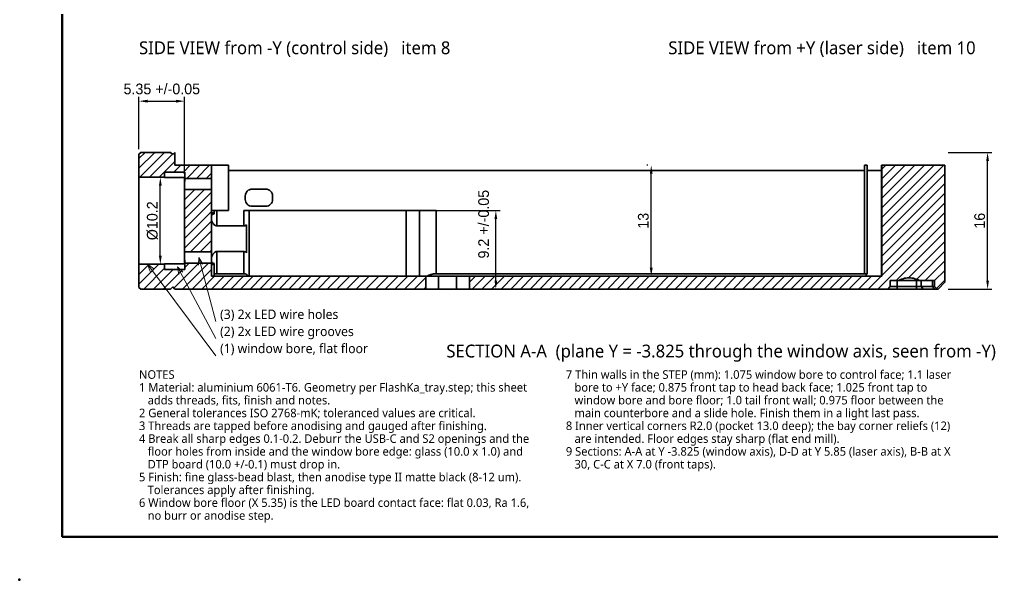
# Model space of a CAD drawing. Header units: millimetres. Extents: x 0 to 420, y 0 to 297.
# Drawn here: x 0 to 228, y 0 to 131.1 of the extents above; entities that cross this region are included whole.
import ezdxf

# ---------------------------------------------------------------- set-up
doc = ezdxf.new("R2010")
doc.units = ezdxf.units.MM
for name, color, linetype, lineweight in [('BORDER', 7, 'Continuous', 50), ('DIM', 5, 'Continuous', 13), ('HATCH', 8, 'Continuous', 9), ('TEXT', 7, 'Continuous', 18), ('VISIBLE', 7, 'Continuous', 35)]:
    doc.layers.add(name, color=color, linetype=linetype, lineweight=lineweight)
doc.styles.add('OpenSans', font='OpenSans-Regular.ttf')
doc.dimstyles.new('FK', dxfattribs={"dimtxt": 2.5, "dimasz": 2, "dimexe": 1, "dimexo": 0.8, "dimgap": 0.6, "dimtad": 1, "dimdec": 3, "dimlfac": 0.5, "dimdsep": 46, "dimcen": 2.5, "dimclrd": 5, "dimclre": 5, "dimclrt": 7, "dimazin": 3, "dimtfac": 1, "dimtmove": 0, "dimatfit": 3})

msp = doc.modelspace()

# ---------------------------------------------------------------- linework, layer by layer
at = {"layer": 'BORDER'}
msp.add_lwpolyline([(10, 10), (410, 10), (410, 287), (10, 287)], close=True, dxfattribs=at)
msp.add_point((0, 0), dxfattribs=at)
at = {"layer": 'DIM'}
for p, q in [((42, 75.4), (41.9291, 73.6014)), ((42, 75.4), (46, 60.4)), ((42, 75.4), (42.9571, 73.8755)), ((30, 73.8), (46, 52.4)), ((30, 73.8), (30.6037, 72.1042)), ((30, 73.8), (31.4557, 72.7413)), ((37, 73.2), (46, 56.4)), ((37, 73.2), (37.3431, 71.433)), ((37, 73.2), (38.2809, 71.9354))]:
    msp.add_line(p, q, dxfattribs=at)
at = {"layer": 'HATCH'}
for p, q in [((28, 96.2843), (31.7157, 100)), ((28, 98.547), (29.453, 100)), ((28.1785, 94.2), (33.9785, 100)), ((30.4412, 94.2), (35.8206, 99.5794)), ((32.704, 94.2), (36.4, 97.896)), ((36.1667, 95.4), (37.7667, 97)), ((38.4294, 95.4), (40.0294, 97)), ((39.1922, 93.9), (42.2922, 97)), ((41.4549, 93.9), (44.5549, 97)), ((202, 82.4767), (216.5233, 97)), ((202, 84.7395), (214.2605, 97)), ((202, 87.0022), (211.9978, 97)), ((202, 89.2649), (209.7351, 97)), ((202, 91.5277), (207.4723, 97)), ((202, 93.7904), (205.2096, 97)), ((202, 96.0532), (202.9468, 97)), ((43.7177, 93.9), (45, 95.1823)), ((202, 80.214), (216.8, 95.014)), ((38.7, 86.6196), (43.3804, 91.3)), ((38.7, 88.8823), (41.1177, 91.3)), ((38.7, 91.1451), (38.8549, 91.3)), ((202, 77.9512), (216.8, 92.7512)), ((38.7, 84.3569), (45, 90.6569)), ((202, 75.6885), (216.8, 90.4885)), ((38.7, 82.0941), (45, 88.3941)), ((202, 73.4257), (216.8, 88.2257)), ((38.7, 79.8314), (45, 86.1314)), ((202, 71.163), (216.8, 85.963)), ((38.7, 77.5686), (45, 83.8686)), ((201.0997, 68), (216.8, 83.7003)), ((40.0941, 76.7), (45, 81.6059)), ((205.3625, 70), (216.8, 81.4375)), ((42.3569, 76.7), (45, 79.3431)), ((208.2663, 70.6411), (216.8, 79.1748)), ((44.6196, 76.7), (45, 77.0804)), ((210.1894, 70.3014), (216.8, 76.912)), ((28, 69.1314), (32.6686, 73.8)), ((28, 71.3941), (30.4059, 73.8)), ((28, 73.6569), (28.1431, 73.8)), ((36.1598, 68.2402), (42.0196, 74.1)), ((38.1823, 68), (44.2823, 74.1)), ((38.72, 73.0631), (39.7569, 74.1)), ((212.1507, 70), (216.8, 74.6493)), ((29.1314, 68), (34, 72.8686)), ((31.3941, 68), (35.9941, 72.6)), ((33.6569, 68), (38.2569, 72.6)), ((40.4451, 68), (45, 72.5549)), ((42.7078, 68), (45.7078, 71)), ((44.9706, 68), (47.9706, 71)), ((47.2333, 68), (50.2333, 71)), ((49.496, 68), (52.496, 71)), ((51.7588, 68), (54.7588, 71)), ((54.0215, 68), (57.0215, 71)), ((56.2843, 68), (59.2843, 71)), ((58.547, 68), (61.547, 71)), ((60.8098, 68), (63.8098, 71)), ((63.0725, 68), (66.0725, 71)), ((65.3352, 68), (68.3352, 71)), ((67.598, 68), (70.598, 71)), ((69.8607, 68), (72.8607, 71)), ((72.1235, 68), (75.1235, 71)), ((74.3862, 68), (77.3862, 71)), ((76.6489, 68), (79.6489, 71)), ((78.9117, 68), (81.9117, 71)), ((81.1744, 68), (84.1744, 71)), ((83.4372, 68), (86.4372, 71)), ((85.6999, 68), (88.6999, 71)), ((87.9627, 68), (90.9627, 71)), ((90.2254, 68), (93.2254, 71)), ((92.4881, 68), (95.2, 70.7119)), ((105.4, 69.5982), (106.8018, 71)), ((106.0646, 68), (109.0646, 71)), ((108.3273, 68), (111.3273, 71)), ((110.5901, 68), (113.5901, 71)), ((112.8528, 68), (115.8528, 71)), ((115.1156, 68), (118.1156, 71)), ((117.3783, 68), (120.3783, 71)), ((119.641, 68), (122.641, 71)), ((121.9038, 68), (124.9038, 71)), ((124.1665, 68), (127.1665, 71)), ((126.4293, 68), (129.4293, 71)), ((128.692, 68), (131.692, 71)), ((130.9547, 68), (133.9547, 71)), ((133.2175, 68), (136.2175, 71)), ((135.4802, 68), (138.4802, 71)), ((137.743, 68), (140.743, 71)), ((140.0057, 68), (143.0057, 71)), ((142.2685, 68), (145.2685, 71)), ((144.5312, 68), (147.5312, 71)), ((146.7939, 68), (149.7939, 71)), ((149.0567, 68), (152.0567, 71)), ((151.3194, 68), (154.3194, 71)), ((153.5822, 68), (156.5822, 71)), ((155.8449, 68), (158.8449, 71)), ((158.1076, 68), (161.1076, 71)), ((160.3704, 68), (163.3704, 71)), ((162.6331, 68), (165.6331, 71)), ((164.8959, 68), (167.8959, 71)), ((167.1586, 68), (170.1586, 71)), ((169.4214, 68), (172.4214, 71)), ((171.6841, 68), (174.6841, 71)), ((173.9468, 68), (176.9468, 71)), ((176.2096, 68), (179.2096, 71)), ((178.4723, 68), (181.4723, 71)), ((180.7351, 68), (183.7351, 71)), ((182.9978, 68), (185.9978, 71)), ((185.2605, 68), (188.2605, 71)), ((187.5233, 68), (190.5233, 71)), ((189.786, 68), (192.786, 71)), ((192.0488, 68), (195.0488, 71)), ((194.3115, 68), (197.3115, 71)), ((196.5743, 68), (199.5743, 71)), ((198.837, 68), (201.837, 71)), ((214.4, 69.9866), (216.8, 72.3866)), ((94.7509, 68), (95.2, 68.4491)), ((203.3625, 68), (204, 68.6375)), ((214.8381, 68.1619), (216.8, 70.1238))]:
    msp.add_line(p, q, dxfattribs=at)
at = {"layer": 'VISIBLE'}
for points in [[(28, 99.6), (28.4, 100)], [(28, 94.2), (28, 99.6)], [(28.4, 100), (35.4, 100)], [(35.4, 100), (35.9, 99.5)], [(36.4, 100), (35.9, 99.5)], [(36.4, 97), (36.4, 97.3597), (36.4, 97.7073), (36.4, 98.0398), (36.4, 98.3543), (36.4, 98.6479), (36.4, 98.918), (36.4, 99.1623), (36.4, 99.3786), (36.4, 99.5649), (36.4, 99.7197), (36.4, 99.8415), (36.4, 99.9293), (36.4, 99.9823), (36.4, 100)], [(36.4, 97), (36.4, 100)], [(45, 97), (36.4, 97)], [(49, 97), (48.5521, 97), (48.1099, 97), (47.6789, 97), (47.2645, 97), (46.8719, 97), (46.506, 97), (46.1716, 97), (45.8727, 97), (45.6131, 97), (45.3961, 97), (45.2245, 97), (45.1003, 97), (45.0252, 97), (45, 97)], [(45, 93.9), (45, 97)], [(49, 95.8), (49, 97)], [(49, 95.8), (198, 95.8)], [(49, 86.42), (49, 95.8)], [(198.5665, 97), (198.5263, 97), (198.486, 97), (198.4457, 97), (198.4053, 97), (198.3649, 97), (198.3245, 97), (198.284, 97), (198.2435, 97), (198.2029, 97), (198.1624, 97), (198.1218, 97), (198.0812, 97), (198.0406, 97), (198, 97)], [(198, 97), (198, 95.8)], [(198, 95.8), (198, 71.6)], [(198.5665, 97), (198.5693, 97), (198.5721, 97), (198.5749, 97), (198.5777, 97), (198.5805, 97), (198.5833, 97), (198.5861, 97), (198.5889, 97), (198.5917, 97), (198.5945, 97), (198.5974, 97), (198.6002, 97), (198.603, 97), (198.6059, 97)], [(198.5665, 71.5597), (198.5665, 97)], [(198.6059, 97), (198.6059, 95.8)], [(198.6059, 95.8), (198.8034, 95.8), (199.0193, 95.8), (199.2508, 95.8), (199.4951, 95.8), (199.7493, 95.8), (200.0102, 95.8), (200.2748, 95.8), (200.5396, 95.8), (200.8016, 95.8), (201.0575, 95.8), (201.3042, 95.8), (201.5387, 95.8), (201.758, 95.8), (201.9597, 95.8)], [(202, 97), (201.9998, 97), (201.9992, 97), (201.9981, 97), (201.9967, 97), (201.9948, 97), (201.9926, 97), (201.9899, 97), (201.9868, 97), (201.9833, 97), (201.9794, 97), (201.9751, 97), (201.9704, 97), (201.9652, 97), (201.9597, 97)], [(201.9597, 71), (201.9597, 97)], [(216.8, 97), (202, 97)], [(202, 71), (202, 97)], [(216.8, 69.6), (216.8, 97)], [(28, 73.8), (28, 74.0557), (28, 74.8101), (28, 76.0253), (28, 77.6404), (28, 79.5744), (28, 81.7303), (28, 84), (28, 86.2697), (28, 88.4256), (28, 90.3596), (28, 91.9747), (28, 93.1899), (28, 93.9443), (28, 94.2)], [(34, 94.2), (28, 94.2)], [(34, 94.2), (34, 95.4)], [(38.72, 95.4), (34, 95.4)], [(34, 94.2), (34, 94.1995), (34, 94.198), (34, 94.1956), (34, 94.1921), (34, 94.1877), (34, 94.1822), (34, 94.1758), (34, 94.1684), (34, 94.1601), (34, 94.1507), (34, 94.1404), (34, 94.129), (34, 94.1167), (34, 94.1035)], [(38.7, 94.1035), (34, 94.1035)], [(38.7, 93.2), (38.7, 94.1035)], [(38.72, 93.9), (38.72, 95.4)], [(45, 93.9), (38.72, 93.9)], [(38.72, 93.9), (38.72, 93.8961), (38.72, 93.8842), (38.72, 93.8646), (38.72, 93.8373), (38.72, 93.8025), (38.72, 93.7604), (38.72, 93.7113), (38.72, 93.6554), (38.72, 93.5931), (38.72, 93.5248), (38.72, 93.4509), (38.72, 93.3718), (38.72, 93.288), (38.72, 93.2)], [(45, 93.9), (45, 93.8674), (45, 93.7713), (45, 93.6164), (45, 93.4105), (45, 93.164), (45, 92.8893), (45, 92.6), (45, 92.3107), (45, 92.036), (45, 91.7895), (45, 91.5836), (45, 91.4287), (45, 91.3326), (45, 91.3)], [(38.72, 93.2), (38.7, 93.2)], [(38.7, 93.2), (38.7, 93.0253), (38.7, 92.8414), (38.7, 92.6524), (38.7, 92.4623), (38.7, 92.2751), (38.7, 92.0949), (38.7, 91.9255), (38.7, 91.7705), (38.7, 91.6333), (38.7, 91.5168), (38.7, 91.4235), (38.7, 91.3554), (38.7, 91.3139), (38.7, 91.3)], [(45, 91.3), (38.7, 91.3)], [(38.7, 76.7), (38.7, 91.3)], [(45, 76.7), (45, 91.3)], [(52.9, 89.8), (52.9307, 90.1121), (53.0218, 90.4123), (53.1696, 90.6889), (53.3686, 90.9314), (53.6111, 91.1304), (53.8877, 91.2782), (54.1879, 91.3693), (54.5, 91.4)], [(54.5, 91.4), (57.7, 91.4)], [(57.7, 91.4), (58.0121, 91.3693), (58.3123, 91.2782), (58.5889, 91.1304), (58.8314, 90.9314), (59.0304, 90.6889), (59.1782, 90.4123), (59.2693, 90.1121), (59.3, 89.8)], [(52.9, 89.8), (52.9, 89)], [(54.5, 87.4), (54.1879, 87.4307), (53.8877, 87.5218), (53.6111, 87.6696), (53.3686, 87.8686), (53.1696, 88.1111), (53.0218, 88.3877), (52.9307, 88.6879), (52.9, 89)], [(59.3, 89), (59.2693, 88.6879), (59.1782, 88.3877), (59.0304, 88.1111), (58.8314, 87.8686), (58.5889, 87.6696), (58.3123, 87.5218), (58.0121, 87.4307), (57.7, 87.4)], [(59.3, 89.8), (59.3, 89)], [(54.5, 87.4), (57.7, 87.4)], [(45.6249, 86.4), (45.5408, 86.4), (45.4624, 86.4), (45.3898, 86.4), (45.323, 86.4), (45.2623, 86.4), (45.2078, 86.4), (45.1594, 86.4), (45.1173, 86.4), (45.0816, 86.4), (45.0523, 86.4), (45.0294, 86.4), (45.0131, 86.4), (45.0033, 86.4), (45, 86.4)], [(45.0113, 85.9), (45, 85.8926)], [(45, 85.1666), (45.0107, 85.25), (45.043, 85.3268), (45.1698, 85.456), (45.3697, 85.551), (45.6249, 85.6137)], [(45.6249, 85.6137), (45.2154, 85.8183), (45.0829, 85.8786), (45.0113, 85.9)], [(49, 86.42), (48.627, 86.42), (48.2572, 86.42), (47.894, 86.42), (47.5403, 86.42), (47.1994, 86.42), (46.8742, 86.42), (46.5675, 86.42), (46.282, 86.42), (46.0201, 86.42), (45.7843, 86.42), (45.5765, 86.42), (45.3985, 86.42), (45.2519, 86.42), (45.1379, 86.42)], [(45.1379, 86.4), (45.1379, 86.42)], [(45.1379, 86.42), (45.1845, 86.42), (45.2371, 86.42), (45.2955, 86.42), (45.3594, 86.42), (45.4283, 86.42), (45.5019, 86.42), (45.5796, 86.42), (45.6612, 86.42), (45.7459, 86.42), (45.8334, 86.42), (45.9231, 86.42), (46.0145, 86.42), (46.107, 86.42), (46.2, 86.42)], [(45.6249, 85.6137), (45.6249, 86.4)], [(46.2, 82.8199), (46.2, 86.42)], [(52.6, 82.8199), (52.6, 86.4)], [(53.8, 86.4), (53.7925, 86.4), (53.7699, 86.4), (53.7327, 86.4), (53.6812, 86.4), (53.6161, 86.4), (53.5382, 86.4), (53.4485, 86.4), (53.3482, 86.4), (53.2384, 86.4), (53.1207, 86.4), (52.9963, 86.4), (52.867, 86.4), (52.7344, 86.4), (52.6, 86.4)], [(90.6, 86.4), (53.8, 86.4)], [(53.8, 86.4), (53.8, 71)], [(93.707, 86.4), (93.5408, 86.4), (93.3627, 86.4), (93.1735, 86.4), (92.9739, 86.4), (92.7647, 86.4), (92.5467, 86.4), (92.3209, 86.4), (92.0882, 86.4), (91.8495, 86.4), (91.6057, 86.4), (91.3578, 86.4), (91.1069, 86.4), (90.854, 86.4), (90.6, 86.4)], [(90.6, 71), (90.6, 86.4)], [(93.707, 71), (93.707, 86.4)], [(97.6, 86.4), (97.218, 86.4), (96.8396, 86.4), (96.468, 86.4), (96.1068, 86.4), (95.7593, 86.4), (95.4286, 86.4), (95.1177, 86.4), (94.8296, 86.4), (94.5667, 86.4), (94.3316, 86.4), (94.1263, 86.4), (93.9528, 86.4), (93.8126, 86.4), (93.707, 86.4)], [(97.6, 71.6), (97.6, 86.4)], [(45, 84.3166), (45.0232, 84.0918), (45.0894, 83.8579), (45.1938, 83.6223), (45.3327, 83.3933), (45.5043, 83.1803), (45.7081, 82.9979), (45.9433, 82.8682), (46.07, 82.8323), (46.2, 82.8199)], [(52.6, 82.8199), (46.2, 82.8199)], [(53.2, 83.0861), (53.0657, 82.9793), (52.9189, 82.8944), (52.7627, 82.8393), (52.6, 82.8199)], [(53.2, 76.5139), (53.2, 83.0861)], [(45, 76.7), (38.7, 76.7)], [(38.7, 76.7), (38.7, 76.6861), (38.7, 76.6446), (38.7, 76.5765), (38.7, 76.4832), (38.7, 76.3667), (38.7, 76.2295), (38.7, 76.0745), (38.7, 75.9051), (38.7, 75.7249), (38.7, 75.5377), (38.7, 75.3476), (38.7, 75.1586), (38.7, 74.9747), (38.7, 74.8)], [(45, 75.2834), (45.0232, 75.5082), (45.0894, 75.7421), (45.1938, 75.9777), (45.3327, 76.2067), (45.5043, 76.4197), (45.7081, 76.6021), (45.9433, 76.7318), (46.07, 76.7677), (46.2, 76.7801)], [(45, 76.7), (45, 76.6674), (45, 76.5713), (45, 76.4164), (45, 76.2105), (45, 75.964), (45, 75.6893), (45, 75.4), (45, 75.1107), (45, 74.836), (45, 74.5895), (45, 74.3836), (45, 74.2287), (45, 74.1326), (45, 74.1)], [(52.6, 76.7801), (46.2, 76.7801)], [(46.2, 71.6), (46.2, 76.7801)], [(53.2, 76.5139), (53.0657, 76.6207), (52.9189, 76.7056), (52.7627, 76.7607), (52.6, 76.7801)], [(52.6, 71.6), (52.6, 76.7801)], [(34, 73.8), (28, 73.8)], [(28, 68.4), (28, 73.8)], [(38.7, 73.8965), (34, 73.8965)], [(34, 73.8965), (34, 73.8833), (34, 73.871), (34, 73.8596), (34, 73.8493), (34, 73.8399), (34, 73.8316), (34, 73.8242), (34, 73.8178), (34, 73.8123), (34, 73.8079), (34, 73.8044), (34, 73.802), (34, 73.8005), (34, 73.8)], [(34, 72.6), (34, 73.8)], [(38.7, 73.8965), (38.7, 74.8)], [(38.72, 74.8), (38.7, 74.8)], [(38.72, 74.8), (38.72, 74.712), (38.72, 74.6282), (38.72, 74.5491), (38.72, 74.4752), (38.72, 74.4069), (38.72, 74.3446), (38.72, 74.2887), (38.72, 74.2396), (38.72, 74.1975), (38.72, 74.1627), (38.72, 74.1354), (38.72, 74.1158), (38.72, 74.1039), (38.72, 74.1)], [(45, 74.1), (38.72, 74.1)], [(38.72, 72.6), (38.72, 74.1)], [(45, 74.4334), (45.0107, 74.35), (45.043, 74.2732), (45.1698, 74.144), (45.3697, 74.049), (45.6249, 73.9863)], [(45, 71), (45, 74.1)], [(45, 73.7074), (45.0113, 73.7)], [(45.0113, 73.7), (45.0829, 73.7214), (45.2154, 73.7817), (45.6249, 73.9863)], [(45.6249, 71), (45.6249, 73.9863)], [(38.72, 72.6), (34, 72.6)], [(95.2, 71), (45, 71)], [(45.6249, 71.4532), (45.6629, 71.4731), (45.7015, 71.4916), (45.7408, 71.5087), (45.7806, 71.5243), (45.821, 71.5386), (45.8619, 71.5514), (45.9032, 71.5627), (45.9449, 71.5726), (45.9869, 71.5809), (46.0292, 71.5878), (46.0717, 71.5931), (46.1144, 71.5969), (46.1572, 71.5992), (46.2, 71.6)], [(46.2, 71.6), (52.6, 71.6)], [(52.6, 71.6), (52.6897, 71.5966), (52.7789, 71.5866), (52.867, 71.5699), (52.9537, 71.5467), (53.0384, 71.517), (53.1207, 71.4812), (53.2, 71.4392), (53.276, 71.3915), (53.3482, 71.3382), (53.4162, 71.2797), (53.4797, 71.2162), (53.5382, 71.1482), (53.5915, 71.076), (53.6392, 71)], [(95.2, 68), (95.2, 71)], [(98.2, 71), (97.8641, 71), (97.5324, 71), (97.2092, 71), (96.8983, 71), (96.6039, 71), (96.3295, 71), (96.0787, 71), (95.8545, 71), (95.6598, 71), (95.4971, 71), (95.3684, 71), (95.2752, 71), (95.2189, 71), (95.2, 71)], [(95.4929, 71), (95.6292, 71.0808), (95.7687, 71.1562), (95.911, 71.2259), (96.056, 71.29), (96.2034, 71.3483), (96.353, 71.4007), (96.5046, 71.4471), (96.6578, 71.4875), (96.8126, 71.5217), (96.9686, 71.5498), (97.1256, 71.5718), (97.2833, 71.5874), (97.4415, 71.5969), (97.6, 71.6)], [(97.6, 71.6), (198, 71.6)], [(102.4, 71), (98.2, 71)], [(98.2, 68), (98.2, 71)], [(105.4, 71), (105.3811, 71), (105.3248, 71), (105.2316, 71), (105.1029, 71), (104.9402, 71), (104.7455, 71), (104.5213, 71), (104.2705, 71), (103.9961, 71), (103.7017, 71), (103.3908, 71), (103.0676, 71), (102.7359, 71), (102.4, 71)], [(102.4, 68), (102.4, 71)], [(202, 71), (105.4, 71)], [(105.4, 68), (105.4, 71)], [(198, 71.6), (198.0406, 71.5998), (198.0812, 71.5992), (198.1218, 71.5981), (198.1624, 71.5967), (198.2029, 71.5948), (198.2435, 71.5926), (198.284, 71.5899), (198.3245, 71.5868), (198.3649, 71.5833), (198.4053, 71.5794), (198.4457, 71.5751), (198.486, 71.5704), (198.5263, 71.5652), (198.5665, 71.5597)], [(198.1684, 71), (198.1913, 71.0436), (198.2151, 71.0866), (198.2399, 71.1292), (198.2654, 71.1713), (198.2919, 71.2128), (198.3192, 71.2538), (198.3473, 71.2942), (198.3763, 71.334), (198.406, 71.3732), (198.4366, 71.4118), (198.4679, 71.4498), (198.5, 71.4871), (198.5329, 71.5237), (198.5665, 71.5597)], [(198.1684, 71), (198.3323, 71), (198.5309, 71), (198.7606, 71), (199.0175, 71), (199.297, 71), (199.5942, 71), (199.9038, 71), (200.2205, 71), (200.5386, 71), (200.8526, 71), (201.1569, 71), (201.4462, 71), (201.7153, 71), (201.9597, 71)], [(28.4, 68), (28, 68.4)], [(35.9, 68.5), (35.4, 68)], [(35.9, 68.5), (36.4, 68)], [(203.4, 68), (204, 68.6)], [(205.9085, 70), (204, 70)], [(204, 68.6), (204, 70)], [(204, 70), (204, 69.9866), (204, 69.9731), (204, 69.9594), (204, 69.9456), (204, 69.9317), (204, 69.9176), (204, 69.9034), (204, 69.889), (204, 69.8746), (204, 69.8599), (204, 69.8452), (204, 69.8302), (204, 69.8152), (204, 69.8)], [(204, 68.6), (204, 69.8)], [(205.6, 68.6), (205.4209, 68.6), (205.244, 68.6), (205.0716, 68.6), (204.9058, 68.6), (204.7487, 68.6), (204.6024, 68.6), (204.4686, 68.6), (204.3491, 68.6), (204.2452, 68.6), (204.1584, 68.6), (204.0898, 68.6), (204.0401, 68.6), (204.0101, 68.6), (204, 68.6)], [(205.6, 68.6), (205.6, 70)], [(210.1373, 68.6), (205.6, 68.6)], [(205.6, 68.6), (205.6, 68)], [(210.8915, 70), (210.5092, 70.1754), (210.1392, 70.3222), (209.7794, 70.4411), (209.4276, 70.5329), (209.0817, 70.5981), (208.7399, 70.637), (208.4, 70.65), (208.0601, 70.637), (207.7183, 70.5981), (207.3724, 70.5329), (207.0206, 70.4411), (206.6608, 70.3222), (206.2908, 70.1754), (205.9085, 70)], [(205.9085, 70), (206.2393, 70), (206.5816, 70), (206.9335, 70), (207.2933, 70), (207.6589, 70), (208.0285, 70), (208.4, 70), (208.7715, 70), (209.1411, 70), (209.5067, 70), (209.8665, 70), (210.2184, 70), (210.5607, 70), (210.8915, 70)], [(210.1373, 68.6), (210.1373, 70)], [(211.2686, 68.6), (211.2034, 68.6), (211.1348, 68.6), (211.0631, 68.6), (210.9885, 68.6), (210.9112, 68.6), (210.8315, 68.6), (210.7496, 68.6), (210.6657, 68.6), (210.5802, 68.6), (210.4933, 68.6), (210.4053, 68.6), (210.3164, 68.6), (210.227, 68.6), (210.1373, 68.6)], [(210.1373, 68.6), (210.1373, 68)], [(214.4, 70), (210.8915, 70)], [(211.2686, 68.6), (211.2686, 70)], [(213.9314, 68.6), (211.2686, 68.6)], [(211.2686, 68.6), (211.6929, 68)], [(213.9314, 68.6), (213.9314, 70)], [(214.4, 68.6), (214.3975, 68.6), (214.3899, 68.6), (214.3774, 68.6), (214.3599, 68.6), (214.3375, 68.6), (214.3102, 68.6), (214.2782, 68.6), (214.2416, 68.6), (214.2004, 68.6), (214.1548, 68.6), (214.1049, 68.6), (214.0509, 68.6), (213.993, 68.6), (213.9314, 68.6)], [(213.9314, 68.6), (214.3556, 68)], [(214.4, 70), (214.4, 68.6)], [(214.4, 68.6), (215, 68)], [(215.2, 68), (216.8, 69.6)], [(35.4, 68), (28.4, 68)], [(95.2, 68), (36.4, 68)], [(98.2, 68), (97.8641, 68), (97.5324, 68), (97.2092, 68), (96.8983, 68), (96.6039, 68), (96.3295, 68), (96.0787, 68), (95.8545, 68), (95.6598, 68), (95.4971, 68), (95.3684, 68), (95.2752, 68), (95.2189, 68), (95.2, 68)], [(102.4, 68), (98.2, 68)], [(105.4, 68), (105.3811, 68), (105.3248, 68), (105.2316, 68), (105.1029, 68), (104.9402, 68), (104.7455, 68), (104.5213, 68), (104.2705, 68), (103.9961, 68), (103.7017, 68), (103.3908, 68), (103.0676, 68), (102.7359, 68), (102.4, 68)], [(203.4, 68), (105.4, 68)], [(203.4, 68), (203.4138, 68), (203.4552, 68), (203.5235, 68), (203.6179, 68), (203.7372, 68), (203.88, 68), (204.0444, 68), (204.2283, 68), (204.4295, 68), (204.6455, 68), (204.8734, 68), (205.1105, 68), (205.3537, 68), (205.6, 68)], [(205.6, 68), (210.1373, 68)], [(210.1373, 68), (210.2606, 68), (210.3836, 68), (210.5058, 68), (210.6268, 68), (210.7463, 68), (210.8639, 68), (210.9792, 68), (211.0918, 68), (211.2014, 68), (211.3077, 68), (211.4103, 68), (211.5089, 68), (211.6032, 68), (211.6929, 68)], [(211.6929, 68), (214.3556, 68)], [(214.3556, 68), (214.4404, 68), (214.52, 68), (214.5942, 68), (214.6628, 68), (214.7255, 68), (214.7821, 68), (214.8325, 68), (214.8765, 68), (214.914, 68), (214.9448, 68), (214.9689, 68), (214.9862, 68), (214.9965, 68), (215, 68)], [(215.2, 68), (215, 68)]]:
    msp.add_lwpolyline(points, dxfattribs=at)

# ---------------------------------------------------------------- texts
at = {"layer": 'TEXT', "style": 'OpenSans'}
for s, height, p in [('SIDE VIEW from -Y (control side)   item 8', 3, (28, 123)), ('SIDE VIEW from +Y (laser side)   item 10', 3, (152, 123)), ('(3) 2x LED wire holes', 2.2, (47, 61)), ('(2) 2x LED wire grooves', 2.2, (47, 57)), ('(1) window bore, flat floor', 2.2, (47, 53)), ('SECTION A-A  (plane Y = -3.825 through the window axis, seen from -Y)   items 1, 2, 3, 7, 11', 3, (100, 52)), ('NOTES', 2, (28, 47)), ('7 Thin walls in the STEP (mm): 1.075 window bore to control face; 1.1 laser', 2, (128, 47)), ('1 Material: aluminium 6061-T6. Geometry per FlashKa_tray.step; this sheet', 2, (28, 44)), ('   bore to +Y face; 0.875 front tap to head back face; 1.025 front tap to', 2, (128, 44)), ('   adds threads, fits, finish and notes.', 2, (28, 41)), ('   window bore and bore floor; 1.0 tail front wall; 0.975 floor between the', 2, (128, 41)), ('2 General tolerances ISO 2768-mK; toleranced values are critical.', 2, (28, 38)), ('   main counterbore and a slide hole. Finish them in a light last pass.', 2, (128, 38)), ('3 Threads are tapped before anodising and gauged after finishing.', 2, (28, 35)), ('8 Inner vertical corners R2.0 (pocket 13.0 deep); the bay corner reliefs (12)', 2, (128, 35)), ('4 Break all sharp edges 0.1-0.2. Deburr the USB-C and S2 openings and the', 2, (28, 32)), ('   are intended. Floor edges stay sharp (flat end mill).', 2, (128, 32)), ('   floor holes from inside and the window bore edge: glass (10.0 x 1.0) and', 2, (28, 29)), ('9 Sections: A-A at Y -3.825 (window axis), D-D at Y 5.85 (laser axis), B-B at X', 2, (128, 29)), ('   DTP board (10.0 +/-0.1) must drop in.', 2, (28, 26)), ('   30, C-C at X 7.0 (front taps).', 2, (128, 26)), ('5 Finish: fine glass-bead blast, then anodise type II matte black (8-12 um).', 2, (28, 23)), ('   Tolerances apply after finishing.', 2, (28, 20)), ('6 Window bore floor (X 5.35) is the LED board contact face: flat 0.03, Ra 1.6,', 2, (28, 17)), ('   no burr or anodise step.', 2, (28, 14))]:
    msp.add_text(s, height=height, dxfattribs=at).set_placement(p)

# ---------------------------------------------------------------- dimensions: what is measured, and where the dimension line sits
at = {"layer": 'DIM'}
msp.add_linear_dim(base=(28, 112), p1=(28, 100), p2=(38.7, 94.2), text='<> +/-0.05', dimstyle='FK', dxfattribs=at).render()
for base, p1, p2 in [((226.8, 68), (216.8, 68), (216.8, 100)), ((148, 71), (148, 71), (148, 97))]:
    msp.add_linear_dim(base=base, p1=p1, p2=p2, angle=90, dimstyle='FK', dxfattribs=at).render()
msp.add_linear_dim(base=(33, 73.8), p1=(33, 73.8), p2=(33, 94.2), angle=90, text='%%c<>', dimstyle='FK', dxfattribs=at).render()
msp.add_linear_dim(base=(111.6, 68), p1=(93.6, 68), p2=(93.6, 86.4), angle=90, location=(108.75, 83.2), text='<> +/-0.05', dimstyle='FK', override={"dimtmove": 2}, dxfattribs=at).render()

doc.saveas('drawing.dxf')
